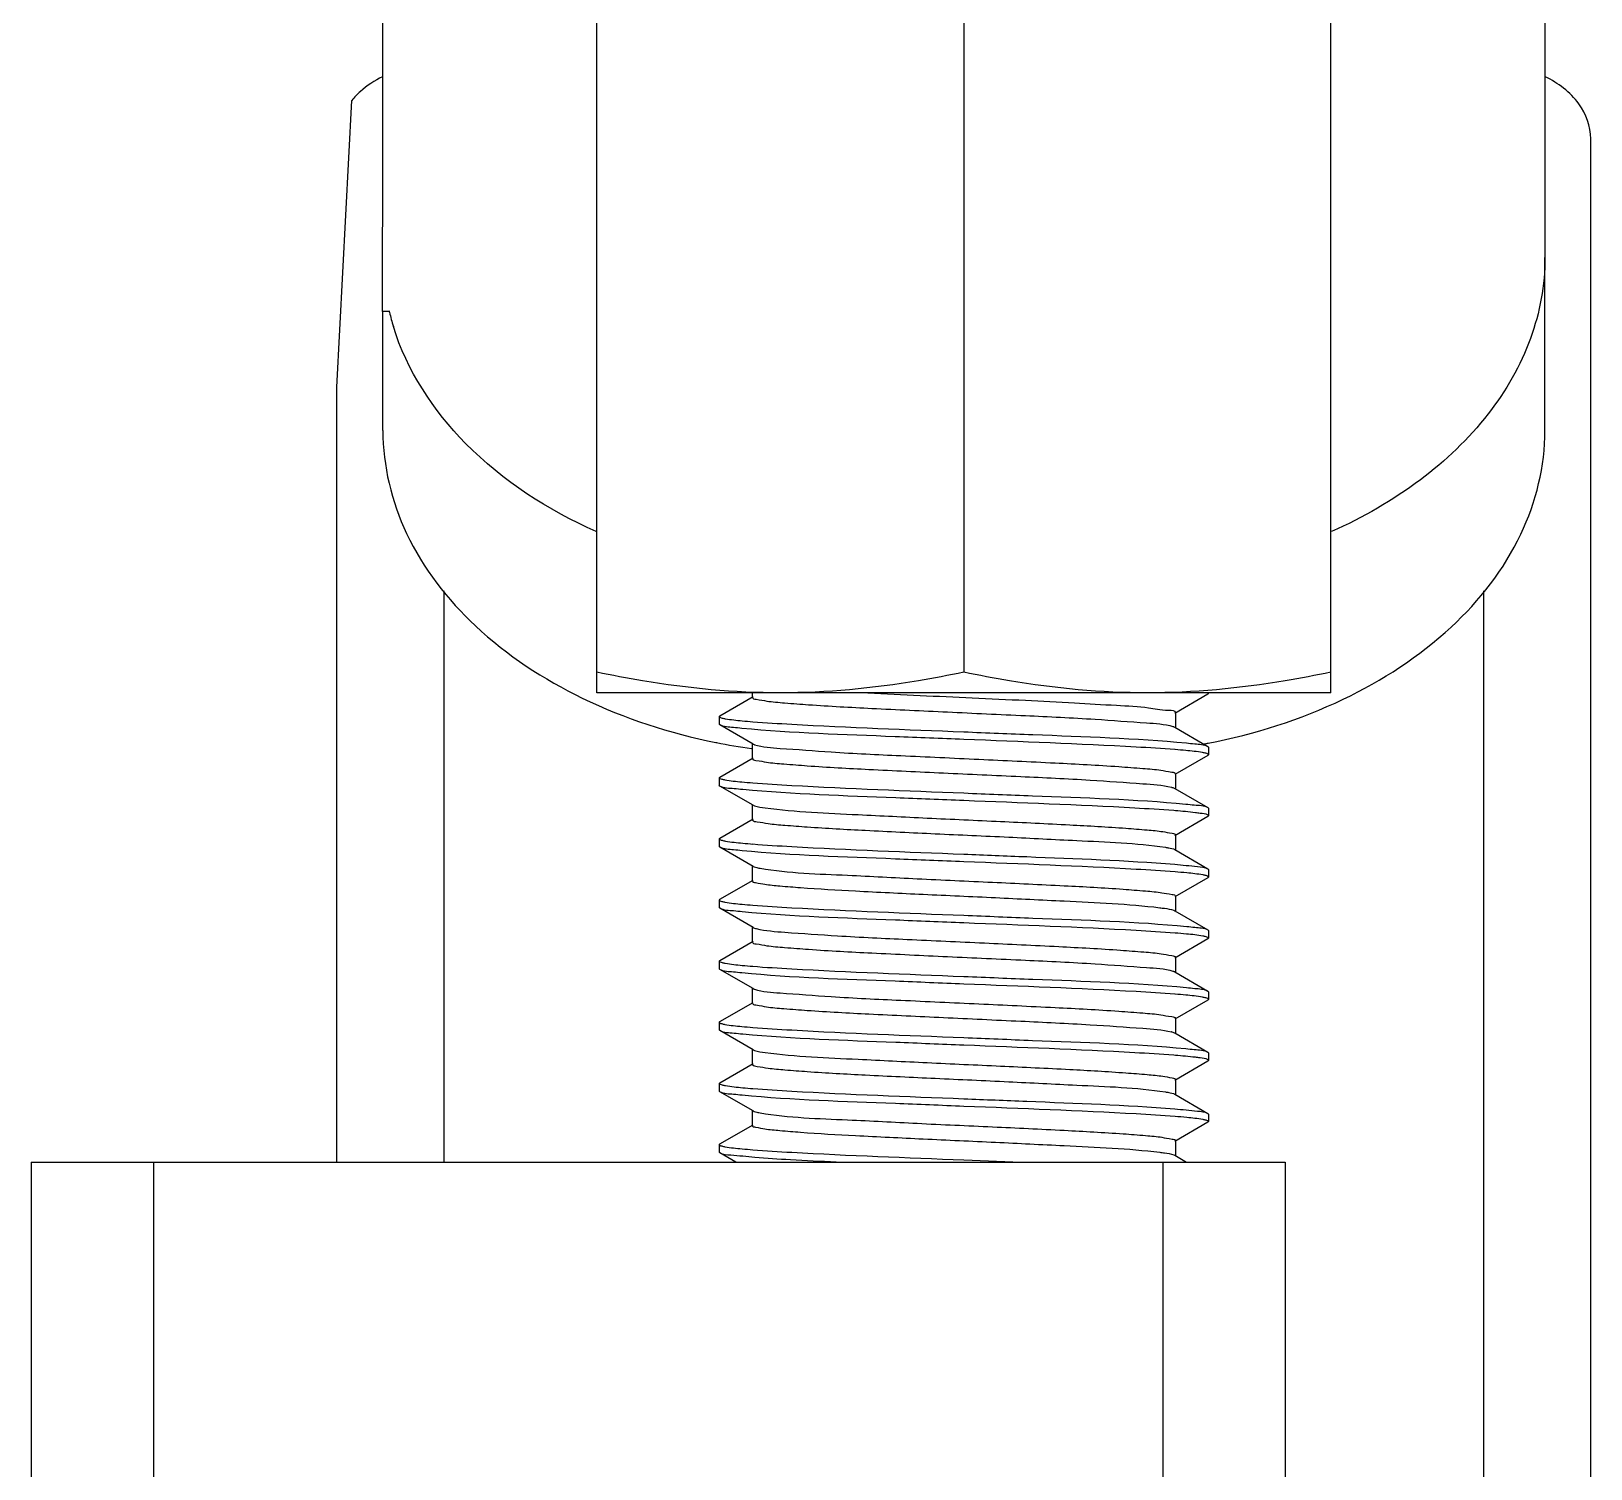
# Model space of a CAD drawing. Extents: x 27938 to 1507990, y 110129 to 923079.
# Drawn here: x 484182.9 to 484599.9, y 368703.7 to 369088.2 of the extents above; entities that cross this region are included whole.
import ezdxf

# ---------------------------------------------------------------- set-up
doc = ezdxf.new("R2010")
doc.units = 0
doc.header["$LTSCALE"] = 1000
doc.header["$MEASUREMENT"] = 0

msp = doc.modelspace()

# ---------------------------------------------------------------- linework, layer by layer
for p, q in [((484334.15, 368911.26), (484334.15, 369537.93)), ((484530.41, 368911.26), (484530.41, 369537.93)), ((484432.28, 369532.41), (484432.28, 368916.78)), ((484587.66, 369342.84), (484587.66, 369027.66)), ((484276.91, 369058.45), (484276.91, 369258.54)), ((484264.64, 368993.03), (484268.59, 369069.72)), ((484276.78, 369013.21), (484276.91, 369058.45)), ((484599.92, 366391), (484599.92, 369059.47)), ((484587.66, 368981.4), (484587.66, 369027.66)), ((484334.15, 369013.8), (484334.05, 369013.8)), ((484278.75, 369013.21), (484276.78, 369013.21)), ((484276.91, 368981.4), (484276.91, 369013.21)), ((484278.67, 369013.04), (484278.63, 369013.19)), ((484264.64, 368785.73), (484264.64, 368993.03)), ((484293.26, 368785.73), (484293.26, 368938.58)), ((484571.3, 366675.45), (484571.3, 368938.58)), ((484530.41, 368911.26), (484334.15, 368911.26)), ((484367.02, 368905.1), (484375.89, 368910.24)), ((484375.71, 368910.03), (484375.71, 368911.26)), ((484497.55, 368910.87), (484488.67, 368905.73)), ((484497.55, 368910.87), (484497.7, 368911.05)), ((484488.85, 368905.94), (484488.85, 368901.85)), ((484367.02, 368905.1), (484366.86, 368904.92)), ((484366.86, 368904.92), (484366.86, 368902.87)), ((484367.02, 368902.7), (484366.86, 368902.88)), ((484375.89, 368897.56), (484367.02, 368902.7)), ((484488.67, 368902.06), (484497.55, 368896.92)), ((484365.99, 368897.98), (484366.17, 368897.95)), ((484375.71, 368893.67), (484375.71, 368897.76)), ((484375.89, 368897.56), (484376.22, 368897.42)), ((484497.06, 368897.68), (484497.24, 368897.72)), ((484497.24, 368897.72), (484497.45, 368897.76)), ((484497.45, 368897.76), (484497.57, 368897.78)), ((484367.02, 368888.74), (484375.89, 368893.88)), ((484375.45, 368896.36), (484375.66, 368896.33)), ((484497.55, 368894.52), (484488.67, 368889.38)), ((484497.55, 368896.92), (484497.7, 368896.74)), ((484497.55, 368894.52), (484497.7, 368894.7)), ((484497.7, 368896.74), (484497.7, 368894.7)), ((484367.02, 368888.74), (484366.86, 368888.56)), ((484488.85, 368889.59), (484488.85, 368885.5)), ((484366.86, 368888.56), (484366.86, 368886.52)), ((484367.02, 368886.34), (484366.86, 368886.52)), ((484375.89, 368881.2), (484367.02, 368886.34)), ((484488.67, 368885.7), (484497.55, 368880.56)), ((484375.71, 368877.32), (484375.71, 368881.41)), ((484497.55, 368880.56), (484497.7, 368880.39)), ((484497.7, 368880.39), (484497.7, 368878.34)), ((484367.02, 368872.39), (484375.89, 368877.53)), ((484488.84, 368879.71), (484488.38, 368879.75)), ((484497.55, 368878.16), (484488.67, 368873.02)), ((484497.55, 368878.16), (484497.7, 368878.34)), ((484367.02, 368872.39), (484366.86, 368872.21)), ((484366.86, 368872.21), (484366.86, 368870.16)), ((484488.85, 368873.23), (484488.85, 368869.14)), ((484367.02, 368869.98), (484366.86, 368870.16)), ((484375.89, 368864.85), (484367.02, 368869.98)), ((484488.67, 368869.35), (484497.55, 368864.21)), ((484375.71, 368860.96), (484375.71, 368865.05)), ((484497.55, 368864.21), (484497.7, 368864.03)), ((484497.7, 368864.03), (484497.7, 368861.99)), ((484367.02, 368856.03), (484375.89, 368861.17)), ((484497.55, 368861.81), (484488.67, 368856.67)), ((484497.55, 368861.81), (484497.7, 368861.99)), ((484367.02, 368856.03), (484366.86, 368855.85)), ((484366.86, 368855.85), (484366.86, 368853.81)), ((484488.85, 368856.88), (484488.85, 368852.79)), ((484367.02, 368853.63), (484366.86, 368853.81)), ((484375.89, 368848.49), (484367.02, 368853.63)), ((484488.42, 368853.11), (484488.67, 368852.99)), ((484488.67, 368852.99), (484497.55, 368847.85)), ((484375.71, 368844.61), (484375.71, 368848.7)), ((484497.55, 368847.85), (484497.7, 368847.68)), ((484497.7, 368847.68), (484497.7, 368845.63)), ((484367.02, 368839.68), (484375.89, 368844.82)), ((484497.55, 368845.45), (484488.67, 368840.31)), ((484497.55, 368845.45), (484497.7, 368845.63)), ((484367.02, 368839.68), (484366.86, 368839.5)), ((484366.86, 368839.5), (484366.86, 368837.45)), ((484488.85, 368840.52), (484488.85, 368836.43)), ((484367.02, 368837.27), (484366.86, 368837.46)), ((484375.89, 368832.14), (484367.02, 368837.27)), ((484488.67, 368836.64), (484497.55, 368831.5)), ((484375.71, 368828.25), (484375.71, 368832.34)), ((484375.89, 368832.14), (484376.22, 368832)), ((484497.55, 368831.5), (484497.7, 368831.32)), ((484497.7, 368831.32), (484497.7, 368829.28)), ((484367.02, 368823.32), (484375.89, 368828.46)), ((484497.55, 368829.1), (484488.67, 368823.96)), ((484497.55, 368829.1), (484497.7, 368829.28)), ((484367.02, 368823.32), (484366.86, 368823.14)), ((484366.86, 368823.14), (484366.86, 368821.1)), ((484488.85, 368824.17), (484488.85, 368820.08)), ((484367.02, 368820.92), (484366.86, 368821.1)), ((484375.89, 368815.78), (484367.02, 368820.92)), ((484488.67, 368820.28), (484497.55, 368815.14)), ((484375.71, 368811.9), (484375.71, 368815.99)), ((484488.84, 368814.29), (484488.38, 368814.33)), ((484497.55, 368815.14), (484497.7, 368814.97)), ((484497.7, 368814.97), (484497.7, 368812.92)), ((484367.02, 368806.97), (484375.89, 368812.11)), ((484497.55, 368812.74), (484488.67, 368807.6)), ((484497.55, 368812.74), (484497.7, 368812.92)), ((484367.02, 368806.97), (484366.86, 368806.79)), ((484366.86, 368806.79), (484366.86, 368804.74)), ((484488.85, 368807.81), (484488.85, 368803.72)), ((484367.02, 368804.56), (484366.86, 368804.74)), ((484375.89, 368799.43), (484367.02, 368804.56)), ((484488.67, 368803.93), (484497.55, 368798.79)), ((484375.71, 368795.54), (484375.71, 368799.63)), ((484497.55, 368798.79), (484497.7, 368798.61)), ((484497.7, 368798.61), (484497.7, 368796.57)), ((484367.02, 368790.61), (484375.89, 368795.75)), ((484497.55, 368796.39), (484488.67, 368791.25)), ((484497.55, 368796.39), (484497.7, 368796.57)), ((484367.02, 368790.61), (484366.86, 368790.43)), ((484366.86, 368790.43), (484366.86, 368788.39)), ((484488.85, 368791.46), (484488.85, 368787.37)), ((484182.87, 368785.73), (484182.87, 366070.82)), ((484182.87, 368785.73), (484518.15, 368785.73)), ((484215.58, 368785.73), (484215.58, 366070.82)), ((484367.02, 368788.21), (484366.86, 368788.39)), ((484371.3, 368785.73), (484367.02, 368788.21)), ((484432.28, 368786.34), (484447.58, 368785.73)), ((484485.44, 368785.73), (484485.44, 366070.82)), ((484488.42, 368787.69), (484488.67, 368787.57)), ((484488.67, 368787.57), (484491.85, 368785.73)), ((484518.15, 368785.73), (484518.15, 366070.82))]:
    msp.add_line(p, q)
for centre, radius, start, end in [((484341.54, 369028.26), 64.69, 193.6087, 197.1011), ((484390.28, 369088.93), 185.95, 264.6627, 265.5428), ((484398.79, 369061.08), 166.36, 258.6907, 261.9357), ((484377.45, 368900.99), 3.78, 250.9561, 252.0907), ((484466.04, 369059.68), 164.94, 280.5328, 280.8408), ((484474.35, 368711.54), 185.09, 84.6498, 85.5433), ((484390.08, 369070.11), 183.48, 264.6243, 265.5438), ((484485.75, 368877.46), 8.78, 75.6696, 76.5396), ((484390.62, 369060.25), 190, 264.7268, 265.5405), ((484474.82, 368684.47), 179.44, 84.5514, 85.5534), ((484390.25, 369039.44), 185.52, 264.6569, 265.5429), ((484474.71, 368666.79), 180.76, 84.5776, 85.5479), ((484390.28, 369023.51), 185.95, 264.6627, 265.5428), ((484377.45, 368835.57), 3.78, 250.9561, 252.0907), ((484474.35, 368646.12), 185.09, 84.6498, 85.5433), ((484390.08, 369004.69), 183.48, 264.6243, 265.5438), ((484485.75, 368812.04), 8.78, 75.6696, 76.5396), ((484390.62, 368994.83), 190, 264.7268, 265.5405), ((484474.82, 368619.05), 179.44, 84.5514, 85.5534), ((484390.25, 368974.02), 185.52, 264.6569, 265.5429)]:
    msp.add_arc(centre, radius, start, end)
for points in [[(484276.83, 369076.03), (484274.7, 369074.98), (484272.67, 369073.66), (484270.89, 369072.08)], [(484270.89, 369072.08), (484270.06, 369071.36), (484269.29, 369070.56), (484268.59, 369069.72)]]:
    msp.add_open_spline(points, degree=3)
for points, knots in [([(484599.92, 369059.47), (484599.92, 369062.76), (484597.18, 369069.95), (484591.17, 369074.33), (484587.74, 369076.03)], [0, 0, 0, 0, 0.461863, 1, 1, 1, 1]), ([(484587.66, 369027.66), (484587.66, 369020.35), (484584.86, 369005.19), (484572.94, 368984.56), (484554.37, 368966.93), (484538.97, 368958.12), (484530.61, 368954.38)], [0, 0, 0, 0, 0.22414, 0.461145, 0.71917, 1, 1, 1, 1]), ([(484333.96, 368954.38), (484321.14, 368960.12), (484298.42, 368974.54), (484283.31, 368997.52), (484279.71, 369009.23)], [0, 0, 0, 0, 0.533925, 1, 1, 1, 1]), ([(484276.91, 368981.4), (484276.91, 368971.98), (484281.74, 368952.07), (484301.38, 368926.94), (484330.52, 368907.92), (484353.68, 368900.46), (484365.99, 368897.98)], [0, 0, 0, 0, 0.215544, 0.450343, 0.712966, 1, 1, 1, 1]), ([(484497.57, 368897.78), (484510, 368900.2), (484533.39, 368907.59), (484562.85, 368926.62), (484582.76, 368951.86), (484587.66, 368971.91), (484587.66, 368981.4)], [0, 0, 0, 0, 0.287139, 0.549905, 0.784678, 1, 1, 1, 1]), ([(484383.22, 368911.26), (484370.87, 368911.26), (484354.37, 368912.84), (484338.19, 368915.93), (484334.15, 368916.78)], [0, 0, 0, 0, 0.749211, 1, 1, 1, 1]), ([(484432.28, 368916.78), (484428.24, 368915.93), (484412.06, 368912.84), (484395.56, 368911.26), (484383.22, 368911.26)], [0, 0, 0, 0, 0.250789, 1, 1, 1, 1]), ([(484481.35, 368911.26), (484469, 368911.26), (484452.5, 368912.84), (484436.33, 368915.93), (484432.28, 368916.78)], [0, 0, 0, 0, 0.749211, 1, 1, 1, 1]), ([(484530.41, 368916.78), (484526.37, 368915.93), (484510.19, 368912.84), (484493.69, 368911.26), (484481.35, 368911.26)], [0, 0, 0, 0, 0.250789, 1, 1, 1, 1]), ([(484375.72, 368910.03), (484375.72, 368909.66), (484377.64, 368909.44), (484380, 368908.91), (484384.99, 368908.52), (484394.16, 368907.8), (484408.79, 368907.04), (484428.09, 368906.13), (484448.01, 368905.2), (484465.79, 368904.4), (484478.87, 368903.34), (484485.9, 368902.93), (484488.17, 368902.26)], [0, 0, 0, 0, 0.009703, 0.035887, 0.07813, 0.135078, 0.284815, 0.464601, 0.649729, 0.81476, 0.937049, 1, 1, 1, 1]), ([(484406.62, 368911.26), (484415.91, 368910.78), (484429.96, 368910.14), (484448.34, 368909.28), (484461.28, 368908.67), (484472, 368907.94), (484481.02, 368907.58), (484485.15, 368906.55), (484488.85, 368906.59), (484488.85, 368905.94)], [0, 0, 0, 0, 0.338564, 0.510837, 0.670229, 0.806445, 0.910702, 0.97638, 1, 1, 1, 1]), ([(484497.7, 368911.05), (484497.7, 368911.09), (484497.64, 368911.18), (484497.55, 368911.23), (484497.5, 368911.26)], [0, 0, 0, 0, 0.384576, 1, 1, 1, 1]), ([(484366.86, 368904.92), (484366.86, 368904.83), (484367.17, 368904.64), (484367.42, 368904.57), (484367.61, 368904.52)], [0, 0, 0, 0, 0.314295, 1, 1, 1, 1]), ([(484372.89, 368901.75), (484372.14, 368901.82), (484370.2, 368902.09), (484368.08, 368902.08), (484367.02, 368902.7)], [0, 0, 0, 0, 0.379133, 1, 1, 1, 1]), ([(484367.61, 368904.52), (484367.9, 368904.45), (484369.68, 368904.1), (484371.48, 368903.93), (484372.99, 368903.78)], [0, 0, 0, 0, 0.163341, 1, 1, 1, 1]), ([(484432.28, 368898.79), (484426.16, 368899.03), (484406.36, 368899.87), (484386.52, 368900.45), (484372.89, 368901.75)], [0, 0, 0, 0, 0.309073, 1, 1, 1, 1]), ([(484375.83, 368903.54), (484379.3, 368903.27), (484398.1, 368902.13), (484416.93, 368901.44), (484432.28, 368900.83)], [0, 0, 0, 0, 0.184553, 1, 1, 1, 1]), ([(484488.17, 368902.26), (484488.27, 368902.23), (484488.44, 368902.17), (484488.6, 368902.1), (484488.67, 368902.06)], [0, 0, 0, 0, 0.569522, 1, 1, 1, 1]), ([(484376.29, 368897.39), (484378.48, 368896.68), (484385.43, 368896.32), (484398.39, 368895.23), (484416.16, 368894.44), (484436.13, 368893.5), (484455.53, 368892.59), (484470.26, 368891.82), (484479.49, 368891.1), (484484.53, 368890.71), (484486.9, 368890.17), (484488.85, 368889.95), (484488.85, 368889.59)], [0, 0, 0, 0, 0.061098, 0.182334, 0.347135, 0.532706, 0.713328, 0.863975, 0.921317, 0.963856, 0.990226, 1, 1, 1, 1]), ([(484432.28, 368900.83), (484438.43, 368900.59), (484458.27, 368899.74), (484478.14, 368899.16), (484491.8, 368897.86)], [0, 0, 0, 0, 0.309586, 1, 1, 1, 1]), ([(484488.73, 368896.08), (484485.27, 368896.35), (484466.46, 368897.49), (484447.63, 368898.17), (484432.28, 368898.79)], [0, 0, 0, 0, 0.184541, 1, 1, 1, 1]), ([(484491.8, 368897.86), (484492.53, 368897.79), (484494.43, 368897.52), (484496.5, 368897.53), (484497.55, 368896.92)], [0, 0, 0, 0, 0.378727, 1, 1, 1, 1]), ([(484375.72, 368893.67), (484375.71, 368893.32), (484377.59, 368893.09), (484379.89, 368892.57), (484384.77, 368892.19), (484393.73, 368891.48), (484408.07, 368890.72), (484427.05, 368889.82), (484446.79, 368888.91), (484464.58, 368888.08), (484478, 368887.11), (484485.3, 368886.6), (484487.79, 368886)], [0, 0, 0, 0, 0.009517, 0.035128, 0.076492, 0.132277, 0.279305, 0.456588, 0.640385, 0.806077, 0.931494, 1, 1, 1, 1]), ([(484496.98, 368895.08), (484496.69, 368895.16), (484494.92, 368895.51), (484493.12, 368895.69), (484491.61, 368895.83)], [0, 0, 0, 0, 0.16229, 1, 1, 1, 1]), ([(484497.7, 368894.7), (484497.7, 368894.79), (484497.41, 368894.97), (484497.16, 368895.03), (484496.98, 368895.08)], [0, 0, 0, 0, 0.315177, 1, 1, 1, 1]), ([(484366.86, 368888.56), (484366.86, 368888.48), (484367.12, 368888.3), (484367.35, 368888.24), (484367.51, 368888.2)], [0, 0, 0, 0, 0.319254, 1, 1, 1, 1]), ([(484373.16, 368885.37), (484372.37, 368885.44), (484370.35, 368885.72), (484368.13, 368885.69), (484367.02, 368886.34)], [0, 0, 0, 0, 0.380051, 1, 1, 1, 1]), ([(484367.51, 368888.2), (484367.79, 368888.12), (484369.57, 368887.75), (484371.37, 368887.58), (484372.89, 368887.44)], [0, 0, 0, 0, 0.159053, 1, 1, 1, 1]), ([(484432.28, 368882.43), (484426.21, 368882.67), (484406.5, 368883.51), (484386.76, 368884.1), (484373.16, 368885.37)], [0, 0, 0, 0, 0.307895, 1, 1, 1, 1]), ([(484375.82, 368887.19), (484379.29, 368886.91), (484398.1, 368885.77), (484416.93, 368885.09), (484432.28, 368884.47)], [0, 0, 0, 0, 0.184509, 1, 1, 1, 1]), ([(484432.28, 368884.47), (484438.39, 368884.23), (484458.17, 368883.39), (484477.98, 368882.8), (484491.61, 368881.52)], [0, 0, 0, 0, 0.308784, 1, 1, 1, 1]), ([(484487.92, 368885.97), (484488.07, 368885.93), (484488.33, 368885.86), (484488.57, 368885.76), (484488.67, 368885.7)], [0, 0, 0, 0, 0.585672, 1, 1, 1, 1]), ([(484375.89, 368881.2), (484376.03, 368881.12), (484377.08, 368880.76), (484378.18, 368880.63), (484379.13, 368880.5)], [0, 0, 0, 0, 0.140461, 1, 1, 1, 1]), ([(484379.13, 368880.5), (484387.36, 368879.39), (484401.86, 368878.83), (484422.85, 368877.73), (484441.72, 368876.9), (484459.4, 368876.03), (484472.56, 368875.31), (484480.7, 368874.64), (484485.09, 368874.27), (484487.18, 368873.8), (484488.85, 368873.55), (484488.85, 368873.23)], [0, 0, 0, 0, 0.226556, 0.394464, 0.573122, 0.741029, 0.877994, 0.929534, 0.967621, 0.99116, 1, 1, 1, 1]), ([(484488.38, 368879.75), (484484.91, 368880.02), (484466.22, 368881.14), (484447.51, 368881.82), (484432.28, 368882.43)], [0, 0, 0, 0, 0.186017, 1, 1, 1, 1]), ([(484491.61, 368881.52), (484492.37, 368881.45), (484494.33, 368881.17), (484496.47, 368881.19), (484497.55, 368880.56)], [0, 0, 0, 0, 0.379378, 1, 1, 1, 1]), ([(484375.71, 368877.32), (484375.71, 368877.3), (484375.72, 368877.26), (484375.74, 368877.23), (484375.76, 368877.22)], [0, 0, 0, 0, 0.463467, 1, 1, 1, 1]), ([(484375.76, 368877.22), (484376.04, 368876.88), (484377.63, 368876.7), (484380.38, 368876.18), (484384.93, 368875.81), (484393.55, 368875.14), (484406.98, 368874.42), (484424.93, 368873.55), (484443.78, 368872.73), (484464.28, 368871.61), (484478.31, 368871.13), (484486.15, 368869.95)], [0, 0, 0, 0, 0.011937, 0.038615, 0.07957, 0.133598, 0.274096, 0.443272, 0.620779, 0.785256, 1, 1, 1, 1]), ([(484495.45, 368879.03), (484495.03, 368879.09), (484492.83, 368879.38), (484490.63, 368879.57), (484488.84, 368879.71)], [0, 0, 0, 0, 0.190958, 1, 1, 1, 1]), ([(484497.7, 368878.34), (484497.7, 368878.42), (484496.94, 368878.97), (484496.16, 368878.92), (484495.45, 368879.03)], [0, 0, 0, 0, 0.092798, 1, 1, 1, 1]), ([(484366.86, 368872.21), (484366.86, 368872.12), (484367.18, 368871.92), (484367.43, 368871.86), (484367.63, 368871.81)], [0, 0, 0, 0, 0.312916, 1, 1, 1, 1]), ([(484372.97, 368869.03), (484372.21, 368869.1), (484370.25, 368869.38), (484368.1, 368869.36), (484367.02, 368869.98)], [0, 0, 0, 0, 0.379419, 1, 1, 1, 1]), ([(484367.63, 368871.81), (484367.93, 368871.73), (484369.75, 368871.38), (484371.61, 368871.2), (484373.16, 368871.06)], [0, 0, 0, 0, 0.163149, 1, 1, 1, 1]), ([(484432.28, 368866.08), (484426.18, 368866.32), (484406.4, 368867.16), (484386.6, 368867.75), (484372.97, 368869.03)], [0, 0, 0, 0, 0.308711, 1, 1, 1, 1]), ([(484375.85, 368870.83), (484379.31, 368870.56), (484398.12, 368869.42), (484416.94, 368868.73), (484432.28, 368868.12)], [0, 0, 0, 0, 0.184619, 1, 1, 1, 1]), ([(484432.28, 368868.12), (484437.88, 368867.9), (484456.67, 368867.12), (484475.48, 368866.45), (484488.65, 368865.42)], [0, 0, 0, 0, 0.297814, 1, 1, 1, 1]), ([(484486.15, 368869.95), (484486.45, 368869.9), (484487.3, 368869.75), (484488.18, 368869.63), (484488.67, 368869.35)], [0, 0, 0, 0, 0.353551, 1, 1, 1, 1]), ([(484375.89, 368864.85), (484376.11, 368864.72), (484376.75, 368864.54), (484377.38, 368864.42), (484377.79, 368864.35)], [0, 0, 0, 0, 0.374139, 1, 1, 1, 1]), ([(484377.79, 368864.35), (484385.5, 368863.02), (484399.59, 368862.66), (484420.29, 368861.47), (484439.63, 368860.64), (484457.96, 368859.75), (484471.71, 368859.02), (484480.26, 368858.33), (484484.89, 368857.94), (484487.07, 368857.45), (484488.85, 368857.22), (484488.85, 368856.88)], [0, 0, 0, 0, 0.210773, 0.377666, 0.558838, 0.731273, 0.873076, 0.926648, 0.966309, 0.990838, 1, 1, 1, 1]), ([(484488.74, 368863.37), (484485.27, 368863.64), (484466.46, 368864.78), (484447.63, 368865.46), (484432.28, 368866.08)], [0, 0, 0, 0, 0.184504, 1, 1, 1, 1]), ([(484488.65, 368865.42), (484490.69, 368865.26), (484493.59, 368864.85), (484496.73, 368864.68), (484497.55, 368864.21)], [0, 0, 0, 0, 0.683777, 1, 1, 1, 1]), ([(484375.71, 368860.96), (484375.72, 368860.65), (484377.34, 368860.4), (484379.37, 368859.95), (484383.64, 368859.57), (484391.59, 368858.91), (484404.45, 368858.2), (484421.8, 368857.35), (484440.43, 368856.52), (484461.51, 368855.44), (484476.18, 368854.83), (484484.65, 368853.8)], [0, 0, 0, 0, 0.008683, 0.031763, 0.069103, 0.119686, 0.254361, 0.420111, 0.597552, 0.765912, 1, 1, 1, 1]), ([(484497.04, 368862.36), (484496.77, 368862.43), (484495.06, 368862.79), (484493.32, 368862.95), (484491.86, 368863.09)], [0, 0, 0, 0, 0.160861, 1, 1, 1, 1]), ([(484497.7, 368861.99), (484497.7, 368862.07), (484497.43, 368862.25), (484497.21, 368862.31), (484497.04, 368862.36)], [0, 0, 0, 0, 0.319044, 1, 1, 1, 1]), ([(484366.86, 368855.85), (484366.86, 368855.77), (484367.13, 368855.59), (484367.36, 368855.53), (484367.53, 368855.48)], [0, 0, 0, 0, 0.318137, 1, 1, 1, 1]), ([(484367.53, 368855.48), (484367.81, 368855.4), (484369.61, 368855.04), (484371.44, 368854.86), (484372.97, 368854.72)], [0, 0, 0, 0, 0.159502, 1, 1, 1, 1]), ([(484372.99, 368852.67), (484372.22, 368852.75), (484370.25, 368853.02), (484368.1, 368853), (484367.02, 368853.63)], [0, 0, 0, 0, 0.379512, 1, 1, 1, 1]), ([(484432.28, 368849.72), (484426.18, 368849.96), (484406.41, 368850.81), (484386.61, 368851.39), (484372.99, 368852.67)], [0, 0, 0, 0, 0.308641, 1, 1, 1, 1]), ([(484375.83, 368854.47), (484379.3, 368854.2), (484398.1, 368853.06), (484416.93, 368852.38), (484432.28, 368851.76)], [0, 0, 0, 0, 0.184538, 1, 1, 1, 1]), ([(484432.28, 368851.76), (484438.44, 368851.52), (484458.3, 368850.67), (484478.2, 368850.1), (484491.86, 368848.78)], [0, 0, 0, 0, 0.309919, 1, 1, 1, 1]), ([(484484.65, 368853.8), (484485.08, 368853.74), (484486.35, 368853.57), (484487.63, 368853.4), (484488.42, 368853.11)], [0, 0, 0, 0, 0.341642, 1, 1, 1, 1]), ([(484375.89, 368848.49), (484376, 368848.43), (484376.3, 368848.32), (484376.6, 368848.24), (484376.77, 368848.19)], [0, 0, 0, 0, 0.406881, 1, 1, 1, 1]), ([(484376.77, 368848.19), (484379.27, 368847.6), (484386.57, 368847.09), (484400, 368846.12), (484417.79, 368845.28), (484437.52, 368844.37), (484456.5, 368843.47), (484470.84, 368842.72), (484479.8, 368842.01), (484484.67, 368841.62), (484486.97, 368841.1), (484488.85, 368840.88), (484488.85, 368840.52)], [0, 0, 0, 0, 0.068576, 0.194029, 0.359725, 0.543506, 0.720761, 0.867753, 0.923531, 0.964877, 0.99049, 1, 1, 1, 1]), ([(484488.75, 368847.01), (484485.28, 368847.28), (484466.47, 368848.42), (484447.64, 368849.11), (484432.28, 368849.72)], [0, 0, 0, 0, 0.184493, 1, 1, 1, 1]), ([(484491.86, 368848.78), (484492.59, 368848.71), (484494.46, 368848.45), (484496.51, 368848.45), (484497.55, 368847.85)], [0, 0, 0, 0, 0.378482, 1, 1, 1, 1]), ([(484375.72, 368844.61), (484375.72, 368844.24), (484377.64, 368844.02), (484380, 368843.49), (484384.99, 368843.1), (484394.16, 368842.38), (484408.79, 368841.62), (484428.09, 368840.71), (484448.01, 368839.78), (484465.79, 368838.98), (484478.87, 368837.92), (484485.9, 368837.51), (484488.17, 368836.84)], [0, 0, 0, 0, 0.009703, 0.035887, 0.07813, 0.135078, 0.284815, 0.464601, 0.649729, 0.81476, 0.937049, 1, 1, 1, 1]), ([(484497.03, 368846), (484496.76, 368846.08), (484495.03, 368846.44), (484493.27, 368846.6), (484491.8, 368846.75)], [0, 0, 0, 0, 0.160696, 1, 1, 1, 1]), ([(484497.7, 368845.63), (484497.7, 368845.71), (484497.43, 368845.9), (484497.2, 368845.96), (484497.03, 368846)], [0, 0, 0, 0, 0.318595, 1, 1, 1, 1]), ([(484366.86, 368839.5), (484366.86, 368839.41), (484367.17, 368839.22), (484367.42, 368839.15), (484367.61, 368839.1)], [0, 0, 0, 0, 0.314295, 1, 1, 1, 1]), ([(484367.61, 368839.1), (484367.9, 368839.03), (484369.68, 368838.68), (484371.48, 368838.5), (484372.99, 368838.36)], [0, 0, 0, 0, 0.163341, 1, 1, 1, 1]), ([(484372.89, 368836.33), (484372.14, 368836.4), (484370.2, 368836.67), (484368.08, 368836.66), (484367.02, 368837.27)], [0, 0, 0, 0, 0.379133, 1, 1, 1, 1]), ([(484432.28, 368833.37), (484426.16, 368833.61), (484406.36, 368834.45), (484386.52, 368835.03), (484372.89, 368836.33)], [0, 0, 0, 0, 0.309073, 1, 1, 1, 1]), ([(484375.83, 368838.12), (484379.3, 368837.85), (484398.1, 368836.71), (484416.93, 368836.02), (484432.28, 368835.41)], [0, 0, 0, 0, 0.184553, 1, 1, 1, 1]), ([(484432.28, 368835.41), (484438.43, 368835.16), (484458.27, 368834.32), (484478.14, 368833.74), (484491.8, 368832.44)], [0, 0, 0, 0, 0.309586, 1, 1, 1, 1]), ([(484488.17, 368836.84), (484488.27, 368836.81), (484488.44, 368836.75), (484488.6, 368836.68), (484488.67, 368836.64)], [0, 0, 0, 0, 0.569522, 1, 1, 1, 1]), ([(484376.29, 368831.97), (484378.48, 368831.26), (484385.43, 368830.9), (484398.39, 368829.81), (484416.16, 368829.02), (484436.13, 368828.08), (484455.53, 368827.17), (484470.26, 368826.4), (484479.49, 368825.68), (484484.53, 368825.29), (484486.9, 368824.75), (484488.85, 368824.53), (484488.85, 368824.17)], [0, 0, 0, 0, 0.061098, 0.182334, 0.347135, 0.532706, 0.713328, 0.863975, 0.921317, 0.963856, 0.990226, 1, 1, 1, 1]), ([(484488.73, 368830.66), (484485.27, 368830.93), (484466.46, 368832.07), (484447.63, 368832.75), (484432.28, 368833.37)], [0, 0, 0, 0, 0.184541, 1, 1, 1, 1]), ([(484496.98, 368829.66), (484496.69, 368829.74), (484494.92, 368830.09), (484493.12, 368830.27), (484491.61, 368830.41)], [0, 0, 0, 0, 0.16229, 1, 1, 1, 1]), ([(484491.8, 368832.44), (484492.53, 368832.37), (484494.43, 368832.1), (484496.5, 368832.11), (484497.55, 368831.5)], [0, 0, 0, 0, 0.378727, 1, 1, 1, 1]), ([(484375.72, 368828.25), (484375.71, 368827.9), (484377.59, 368827.67), (484379.89, 368827.15), (484384.77, 368826.77), (484393.73, 368826.06), (484408.07, 368825.3), (484427.05, 368824.4), (484446.79, 368823.49), (484464.58, 368822.66), (484478, 368821.69), (484485.3, 368821.18), (484487.79, 368820.58)], [0, 0, 0, 0, 0.009517, 0.035128, 0.076492, 0.132277, 0.279305, 0.456588, 0.640385, 0.806077, 0.931494, 1, 1, 1, 1]), ([(484497.7, 368829.28), (484497.7, 368829.36), (484497.41, 368829.55), (484497.16, 368829.61), (484496.98, 368829.66)], [0, 0, 0, 0, 0.315177, 1, 1, 1, 1]), ([(484366.86, 368823.14), (484366.86, 368823.06), (484367.12, 368822.88), (484367.35, 368822.82), (484367.51, 368822.78)], [0, 0, 0, 0, 0.319254, 1, 1, 1, 1]), ([(484367.51, 368822.78), (484367.79, 368822.7), (484369.57, 368822.33), (484371.37, 368822.16), (484372.89, 368822.02)], [0, 0, 0, 0, 0.159053, 1, 1, 1, 1]), ([(484373.16, 368819.95), (484372.37, 368820.02), (484370.35, 368820.3), (484368.13, 368820.27), (484367.02, 368820.92)], [0, 0, 0, 0, 0.380051, 1, 1, 1, 1]), ([(484432.28, 368817.01), (484426.21, 368817.25), (484406.5, 368818.09), (484386.76, 368818.68), (484373.16, 368819.95)], [0, 0, 0, 0, 0.307895, 1, 1, 1, 1]), ([(484375.82, 368821.76), (484379.29, 368821.49), (484398.1, 368820.35), (484416.93, 368819.67), (484432.28, 368819.05)], [0, 0, 0, 0, 0.184509, 1, 1, 1, 1]), ([(484432.28, 368819.05), (484438.39, 368818.81), (484458.17, 368817.97), (484477.98, 368817.38), (484491.61, 368816.1)], [0, 0, 0, 0, 0.308784, 1, 1, 1, 1]), ([(484487.92, 368820.55), (484488.07, 368820.51), (484488.33, 368820.44), (484488.57, 368820.34), (484488.67, 368820.28)], [0, 0, 0, 0, 0.585672, 1, 1, 1, 1]), ([(484375.89, 368815.78), (484376.03, 368815.7), (484377.08, 368815.34), (484378.18, 368815.21), (484379.13, 368815.08)], [0, 0, 0, 0, 0.140461, 1, 1, 1, 1]), ([(484379.13, 368815.08), (484387.36, 368813.97), (484401.86, 368813.41), (484422.85, 368812.31), (484441.72, 368811.48), (484459.4, 368810.61), (484472.56, 368809.89), (484480.7, 368809.22), (484485.09, 368808.85), (484487.18, 368808.38), (484488.85, 368808.13), (484488.85, 368807.81)], [0, 0, 0, 0, 0.226556, 0.394464, 0.573122, 0.741029, 0.877994, 0.929534, 0.967621, 0.99116, 1, 1, 1, 1]), ([(484488.38, 368814.33), (484484.91, 368814.6), (484466.22, 368815.72), (484447.51, 368816.4), (484432.28, 368817.01)], [0, 0, 0, 0, 0.186017, 1, 1, 1, 1]), ([(484495.45, 368813.61), (484495.03, 368813.67), (484492.83, 368813.96), (484490.63, 368814.15), (484488.84, 368814.29)], [0, 0, 0, 0, 0.190958, 1, 1, 1, 1]), ([(484491.61, 368816.1), (484492.37, 368816.03), (484494.33, 368815.75), (484496.47, 368815.77), (484497.55, 368815.14)], [0, 0, 0, 0, 0.379378, 1, 1, 1, 1]), ([(484497.7, 368812.92), (484497.7, 368813), (484496.94, 368813.55), (484496.16, 368813.5), (484495.45, 368813.61)], [0, 0, 0, 0, 0.092798, 1, 1, 1, 1]), ([(484375.71, 368811.9), (484375.71, 368811.88), (484375.72, 368811.84), (484375.74, 368811.81), (484375.76, 368811.8)], [0, 0, 0, 0, 0.463467, 1, 1, 1, 1]), ([(484375.76, 368811.8), (484376.04, 368811.46), (484377.63, 368811.28), (484380.38, 368810.76), (484384.93, 368810.39), (484393.55, 368809.72), (484406.98, 368809), (484424.93, 368808.13), (484443.78, 368807.31), (484464.28, 368806.19), (484478.31, 368805.71), (484486.15, 368804.53)], [0, 0, 0, 0, 0.011937, 0.038615, 0.07957, 0.133598, 0.274096, 0.443272, 0.620779, 0.785256, 1, 1, 1, 1]), ([(484366.86, 368806.79), (484366.86, 368806.7), (484367.18, 368806.5), (484367.43, 368806.44), (484367.63, 368806.39)], [0, 0, 0, 0, 0.312916, 1, 1, 1, 1]), ([(484367.63, 368806.39), (484367.93, 368806.31), (484369.75, 368805.96), (484371.61, 368805.78), (484373.16, 368805.64)], [0, 0, 0, 0, 0.163149, 1, 1, 1, 1]), ([(484375.85, 368805.41), (484379.31, 368805.14), (484398.12, 368804), (484416.94, 368803.31), (484432.28, 368802.7)], [0, 0, 0, 0, 0.184619, 1, 1, 1, 1]), ([(484372.97, 368803.61), (484372.21, 368803.68), (484370.25, 368803.96), (484368.1, 368803.94), (484367.02, 368804.56)], [0, 0, 0, 0, 0.379419, 1, 1, 1, 1]), ([(484432.28, 368800.65), (484426.18, 368800.9), (484406.4, 368801.74), (484386.6, 368802.33), (484372.97, 368803.61)], [0, 0, 0, 0, 0.308711, 1, 1, 1, 1]), ([(484432.28, 368802.7), (484437.88, 368802.48), (484456.67, 368801.7), (484475.48, 368801.03), (484488.65, 368800)], [0, 0, 0, 0, 0.297814, 1, 1, 1, 1]), ([(484486.15, 368804.53), (484486.45, 368804.48), (484487.3, 368804.33), (484488.18, 368804.21), (484488.67, 368803.93)], [0, 0, 0, 0, 0.353551, 1, 1, 1, 1]), ([(484375.89, 368799.43), (484376.11, 368799.3), (484376.75, 368799.12), (484377.38, 368799), (484377.79, 368798.93)], [0, 0, 0, 0, 0.374139, 1, 1, 1, 1]), ([(484377.79, 368798.93), (484385.5, 368797.6), (484399.59, 368797.24), (484420.29, 368796.05), (484439.63, 368795.22), (484457.96, 368794.33), (484471.71, 368793.59), (484480.26, 368792.91), (484484.89, 368792.52), (484487.07, 368792.03), (484488.85, 368791.8), (484488.85, 368791.46)], [0, 0, 0, 0, 0.210773, 0.377666, 0.558838, 0.731273, 0.873076, 0.926648, 0.966309, 0.990838, 1, 1, 1, 1]), ([(484488.74, 368797.94), (484485.27, 368798.22), (484466.46, 368799.36), (484447.63, 368800.04), (484432.28, 368800.65)], [0, 0, 0, 0, 0.184504, 1, 1, 1, 1]), ([(484488.65, 368800), (484490.69, 368799.84), (484493.59, 368799.43), (484496.73, 368799.26), (484497.55, 368798.79)], [0, 0, 0, 0, 0.683777, 1, 1, 1, 1]), ([(484497.04, 368796.94), (484496.77, 368797.01), (484495.06, 368797.37), (484493.32, 368797.53), (484491.86, 368797.67)], [0, 0, 0, 0, 0.160861, 1, 1, 1, 1]), ([(484497.7, 368796.57), (484497.7, 368796.65), (484497.43, 368796.83), (484497.21, 368796.89), (484497.04, 368796.94)], [0, 0, 0, 0, 0.319044, 1, 1, 1, 1]), ([(484375.71, 368795.54), (484375.72, 368795.23), (484377.34, 368794.98), (484379.37, 368794.53), (484383.64, 368794.15), (484391.59, 368793.49), (484404.45, 368792.78), (484421.8, 368791.93), (484440.43, 368791.1), (484461.51, 368790.02), (484476.18, 368789.41), (484484.65, 368788.38)], [0, 0, 0, 0, 0.008683, 0.031763, 0.069103, 0.119686, 0.254361, 0.420111, 0.597552, 0.765912, 1, 1, 1, 1]), ([(484366.86, 368790.43), (484366.86, 368790.35), (484367.13, 368790.17), (484367.36, 368790.11), (484367.53, 368790.06)], [0, 0, 0, 0, 0.318137, 1, 1, 1, 1]), ([(484367.53, 368790.06), (484367.81, 368789.98), (484369.61, 368789.62), (484371.44, 368789.44), (484372.97, 368789.3)], [0, 0, 0, 0, 0.159502, 1, 1, 1, 1]), ([(484375.83, 368789.05), (484379.3, 368788.78), (484398.1, 368787.64), (484416.93, 368786.96), (484432.28, 368786.34)], [0, 0, 0, 0, 0.184538, 1, 1, 1, 1]), ([(484398.09, 368785.73), (484394.03, 368785.92), (484386.79, 368786.31), (484377.33, 368786.78), (484371.15, 368787.55), (484367.87, 368787.71), (484367.02, 368788.21)], [0, 0, 0, 0, 0.391004, 0.698367, 0.904941, 1, 1, 1, 1]), ([(484484.65, 368788.38), (484485.08, 368788.32), (484486.35, 368788.15), (484487.63, 368787.98), (484488.42, 368787.69)], [0, 0, 0, 0, 0.341642, 1, 1, 1, 1])]:
    msp.add_open_spline(points, degree=3, knots=knots)

doc.saveas('drawing.dxf')
